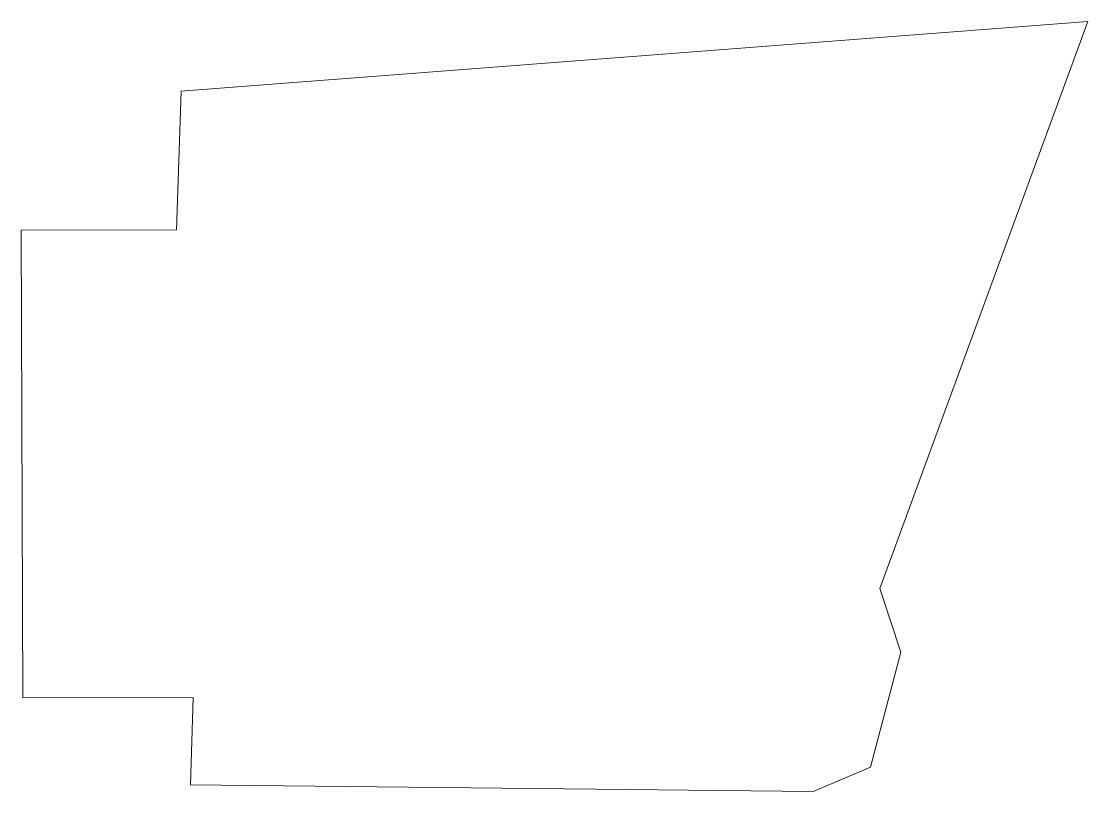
# Model space of a CAD drawing. Header units: inches. Extents: x 22.73 to 31.72, y 0.29 to 6.79.
import ezdxf

# ---------------------------------------------------------------- set-up
doc = ezdxf.new("R2010")
doc.units = ezdxf.units.IN
doc.header["$MEASUREMENT"] = 0

msp = doc.modelspace()

# ---------------------------------------------------------------- linework, layer by layer
at = {"color": 30, "linetype": 'Continuous', "lineweight": 9, "true_color": 0xff7f00}
for p, q in [((31.723, 6.7891), (24.0752, 6.2)), ((29.9703, 2.0066), (31.723, 6.7891)), ((24.0752, 6.2), (24.0379, 5.0317)), ((24.0752, 6.2), (24.0379, 5.0317)), ((24.0379, 5.0317), (22.7277, 5.0277)), ((22.7277, 5.0277), (22.7397, 1.0842)), ((30.1466, 1.4697), (29.9703, 2.0066)), ((29.8902, 0.5011), (30.1466, 1.4697)), ((22.7397, 1.0842), (24.1784, 1.0886)), ((24.1784, 1.0886), (24.1549, 0.3506)), ((29.4061, 0.2938), (29.8902, 0.5011)), ((24.1549, 0.3506), (29.4061, 0.2938))]:
    msp.add_line(p, q, dxfattribs=at)

doc.saveas('drawing.dxf')
